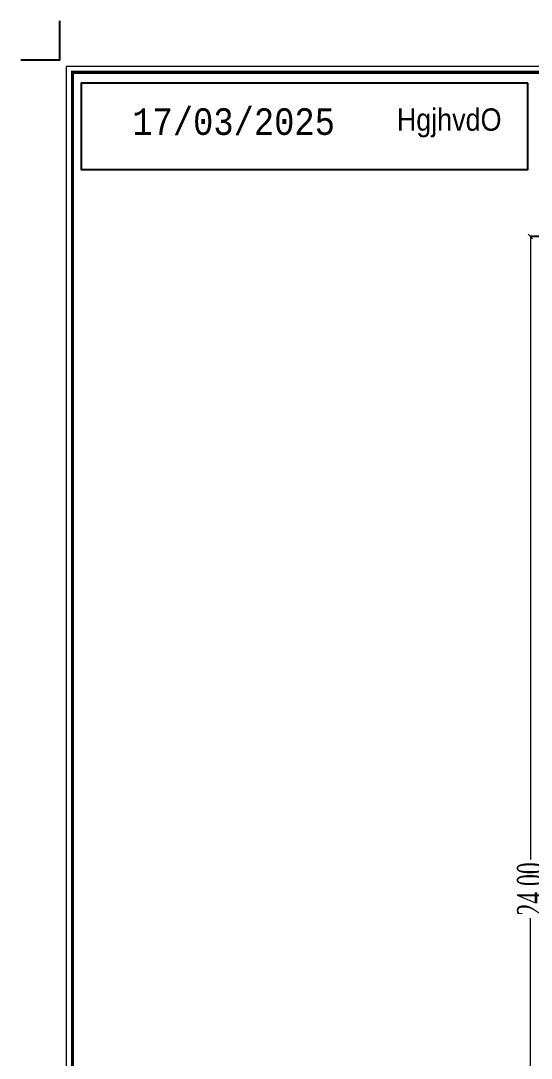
# Model space of a CAD drawing. Header units: inches. Extents: x -351 to 2582, y -266 to 144.
# Drawn here: x 103.54 to 112.93, y -63.43 to -44.34 of the extents above; entities that cross this region are included whole.
import ezdxf
from ezdxf.enums import TextEntityAlignment as Align

# ---------------------------------------------------------------- set-up
doc = ezdxf.new("R2010")
doc.units = ezdxf.units.IN
doc.header["$MEASUREMENT"] = 0
for name, color, linetype, lineweight in [('dimin', 170, 'Continuous', 0), ('Dimn Out', 6, 'Continuous', 9), ('Frame', 43, 'Continuous', 9), ('text', 6, 'Continuous', 13)]:
    doc.layers.add(name, color=color, linetype=linetype, lineweight=lineweight)
doc.layers.add('LOGO', color=7, linetype='Continuous')
doc.layers.add('WALL', color=7, linetype='Continuous')
doc.styles.add('546', font='lucon.TTF', dxfattribs={"width": 0.9})
doc.styles.add('NAMES', font='xarb.shx', dxfattribs={"width": 0.9})
doc.styles.add('UTMAN', font='romantic.ttf', dxfattribs={"width": 0.6})
doc.dimstyles.new('UTMAN 77', dxfattribs={"dimscale": 0.8, "dimtxt": 0.33, "dimasz": 0.1, "dimexe": 0, "dimexo": 0, "dimgap": 0.09, "dimtad": 0, "dimzin": 0, "dimdsep": 46, "dimtxsty": 'UTMAN', "dimblk": 'OBLIQUE', "dimcen": 0.09, "dimclrd": 252, "dimclre": 8, "dimclrt": 7, "dimadec": 0, "dimazin": 0, "dimtfac": 1, "dimtix": 1, "dimtofl": 0, "dimtmove": 1, "dimatfit": 3, "dimldrblk": 'OBLIQUE', "dimfxl": 0.18, "dimtolj": 1, "dimtzin": 0, "dimlwd": -1, "dimarcsym": 0})

# ---------------------------------------------------------------- blocks, each defined once
blk = doc.blocks.new('A$C7E5B4212')
at = {"layer": 'LOGO'}
blk.add_lwpolyline([(0, 29.582), (0.632, 29.582), (0.632, 30.214)], dxfattribs=at)
blk.add_lwpolyline([(0, 29.582), (0.632, 29.582), (0.632, 30.214)], dxfattribs=at)
at = {"layer": 'LOGO', "const_width": 0.05}
blk.add_lwpolyline([(0.832, 0.832), (41.132, 0.832), (41.132, 29.382), (0.832, 29.382)], close=True, dxfattribs=at)
blk = doc.blocks.new('ttwttt')
at = {"layer": 'LOGO', "color": 240, "lineweight": -2}
for p, q in [((52.884, 37.5), (-0.13, 37.5)), ((-0.13, 37.5), (-0.13, -0.128))]:
    blk.add_line(p, q, dxfattribs=at)
at = {"layer": 'WALL'}
blk.add_lwpolyline([(9.607, 37.151), (0.183, 37.151), (0.183, 35.331), (9.607, 35.331)], close=True, dxfattribs=at)
at = {"layer": 'LOGO', "xscale": 1.309217692210943, "yscale": 1.309217692210943, "zscale": 1.309217692210943}
blk.add_blockref('A$C7E5B4212', (-1.089, -1.089), dxfattribs=at)
at = {"color": 1, "insert": (1.263, 36.62), "char_height": 0.5607, "attachment_point": 1, "style": '546'}
blk.add_mtext('17/03/2025', dxfattribs=at)
at = {"layer": 'text', "color": 7, "style": 'NAMES', "width": 0.9}
blk.add_text('HgjhvdO ', height=0.4716, dxfattribs=at).set_placement((8.027, 36.324), align=Align.MIDDLE)
blk = doc.blocks.new('_Oblique')
at = {"layer": 'dimin', "color": 0, "lineweight": -2}
blk.add_line((-0.5, -0.5), (0.5, 0.5), dxfattribs=at)
blk = doc.blocks.new('*D802')
at = {"layer": 'Defpoints', "color": 0, "transparency": 16777216}
for p in [(112.909, -48.312), (113.621, -48.312), (113.621, -72.312)]:
    blk.add_point(p, dxfattribs=at)
at = {"layer": 'Dimn Out', "color": 8, "lineweight": -2, "transparency": 16777216}
for p, q in [((113.621, -48.312), (112.909, -48.312)), ((113.621, -72.312), (112.909, -72.312))]:
    blk.add_line(p, q, dxfattribs=at)
at = {"layer": 'Dimn Out', "color": 252, "transparency": 16777216}
for p, q in [((112.909, -48.312), (112.909, -59.772)), ((112.909, -72.312), (112.909, -60.852))]:
    blk.add_line(p, q, dxfattribs=at)
at = {"layer": 'Dimn Out', "color": 252, "transparency": 16777216, "xscale": 0.08000000000000002, "yscale": 0.08000000000000002, "zscale": 0.08000000000000002}
for p, rotation in [((112.909, -48.312), 90), ((112.909, -72.312), 270)]:
    blk.add_blockref('_Oblique', p, dxfattribs=dict(at, rotation=rotation))
at = {"layer": 'Dimn Out', "color": 7, "transparency": 16777216, "insert": (112.909, -60.312), "char_height": 0.48, "attachment_point": 5, "rotation": 90, "style": 'UTMAN'}
blk.add_mtext('\\A1;24.00', dxfattribs=at)

msp = doc.modelspace()

# ---------------------------------------------------------------- block references
at = {"layer": 'Frame', "xscale": 0.871754405622811, "yscale": 0.871754405622811, "zscale": 0.871754405622811}
msp.add_blockref('ttwttt', (104.487, -77.878), dxfattribs=at)

# ---------------------------------------------------------------- dimensions: what is measured, and where the dimension line sits
at = {"layer": 'Dimn Out'}
dim = msp.add_linear_dim(base=(112.909, -48.312), p1=(113.621, -72.312), p2=(113.621, -48.312), angle=90, dimstyle='UTMAN 77', override={"dimtxt": 0.6}, dxfattribs=at)
dim.commit()
dim.dimension.update_dxf_attribs({"geometry": '*D802', "text_midpoint": (112.909, -60.312)})

doc.saveas('drawing.dxf')
